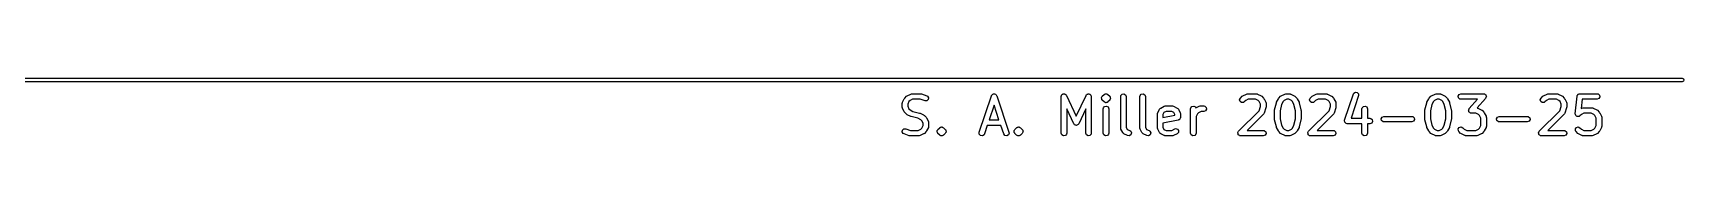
# Model space of a CAD drawing. Extents: x 59.1 to 149.1, y -119.5 to -80.2.
# Drawn here: x 104.08 to 149.05, y -119.53 to -117.95 of the extents above; entities that cross this region are included whole.
import ezdxf

# ---------------------------------------------------------------- set-up
doc = ezdxf.new("R2010")
doc.units = 0
doc.layers.add('BLACK', color=7, linetype='CONTINUOUS')

msp = doc.modelspace()

# ---------------------------------------------------------------- linework, layer by layer
at = {"layer": 'BLACK', "linetype": 'CONTINUOUS'}
for p, q in [((75, -117.95), (149, -117.95)), ((149, -118.05), (75, -118.05)), ((149, -117.95), (149.035, -117.965)), ((149.035, -118.035), (149, -118.05)), ((149.035, -117.965), (149.05, -118)), ((149.05, -118), (149.035, -118.035)), ((127.755, -118.643), (127.759, -118.617)), ((127.755, -118.738), (127.755, -118.643)), ((127.759, -118.617), (127.762, -118.614)), ((127.762, -118.614), (127.763, -118.609)), ((127.763, -118.609), (127.81, -118.514)), ((127.81, -118.514), (127.824, -118.496)), ((127.824, -118.495), (127.872, -118.447)), ((127.824, -118.496), (127.824, -118.495)), ((127.872, -118.447), (127.89, -118.434)), ((127.89, -118.434), (127.891, -118.433)), ((127.891, -118.433), (127.987, -118.385)), ((127.939, -118.592), (127.905, -118.661)), ((127.905, -118.661), (127.905, -118.72)), ((127.905, -118.72), (127.939, -118.789)), ((127.969, -118.562), (127.939, -118.592)), ((128.038, -118.527), (127.969, -118.562)), ((127.987, -118.385), (128.012, -118.378)), ((128.012, -118.378), (128.016, -118.379)), ((128.016, -118.379), (128.02, -118.377)), ((128.02, -118.377), (128.258, -118.377)), ((128.246, -118.527), (128.038, -118.527)), ((128.377, -118.571), (128.246, -118.527)), ((128.258, -118.377), (128.28, -118.381)), ((128.28, -118.381), (128.282, -118.381)), ((128.282, -118.381), (128.425, -118.429)), ((128.429, -118.57), (128.377, -118.571)), ((128.425, -118.429), (128.448, -118.441)), ((128.467, -118.536), (128.429, -118.57)), ((128.448, -118.441), (128.475, -118.485)), ((128.475, -118.485), (128.467, -118.536)), ((129.854, -119.429), (130.187, -118.429)), ((130.258, -118.69), (130.124, -119.092)), ((130.187, -118.429), (130.2, -118.406)), ((130.2, -118.406), (130.201, -118.405)), ((130.201, -118.405), (130.202, -118.403)), ((130.202, -118.403), (130.223, -118.391)), ((130.223, -118.391), (130.243, -118.379)), ((130.243, -118.379), (130.245, -118.379)), ((130.245, -118.379), (130.247, -118.378)), ((130.247, -118.378), (130.271, -118.383)), ((130.392, -119.092), (130.258, -118.69)), ((130.271, -118.383), (130.294, -118.386)), ((130.294, -118.386), (130.295, -118.388)), ((130.295, -118.388), (130.298, -118.388)), ((130.298, -118.388), (130.312, -118.407)), ((130.312, -118.407), (130.328, -118.425)), ((130.328, -118.425), (130.328, -118.427)), ((130.328, -118.427), (130.329, -118.429)), ((130.329, -118.429), (130.663, -119.429)), ((132.088, -118.452), (132.093, -118.427)), ((132.088, -119.452), (132.088, -118.452)), ((132.093, -118.427), (132.099, -118.419)), ((132.099, -118.419), (132.102, -118.409)), ((132.102, -118.409), (132.115, -118.4)), ((132.115, -118.4), (132.126, -118.387)), ((132.126, -118.387), (132.135, -118.386)), ((132.135, -118.386), (132.144, -118.38)), ((132.144, -118.38), (132.16, -118.381)), ((132.16, -118.381), (132.176, -118.379)), ((132.176, -118.379), (132.185, -118.384)), ((132.185, -118.384), (132.195, -118.384)), ((132.195, -118.384), (132.206, -118.396)), ((132.206, -118.396), (132.221, -118.404)), ((132.221, -118.404), (132.224, -118.414)), ((132.224, -118.414), (132.231, -118.421)), ((132.231, -118.421), (132.496, -118.989)), ((132.496, -118.989), (132.762, -118.421)), ((132.762, -118.421), (132.777, -118.399)), ((132.777, -118.399), (132.786, -118.395)), ((132.786, -118.395), (132.792, -118.387)), ((132.792, -118.387), (132.808, -118.385)), ((132.808, -118.385), (132.823, -118.378)), ((132.823, -118.378), (132.833, -118.38)), ((132.833, -118.38), (132.843, -118.379)), ((132.843, -118.379), (132.857, -118.387)), ((132.857, -118.387), (132.873, -118.391)), ((132.873, -118.391), (132.879, -118.399)), ((132.879, -118.399), (132.887, -118.404)), ((132.887, -118.404), (132.893, -118.42)), ((132.893, -118.42), (132.902, -118.433)), ((132.902, -118.433), (132.901, -118.443)), ((132.901, -118.443), (132.905, -118.452)), ((132.905, -118.452), (132.905, -119.452)), ((133.184, -118.493), (133.186, -118.487)), ((133.189, -118.512), (133.184, -118.493)), ((133.186, -118.481), (133.197, -118.465)), ((133.186, -118.487), (133.186, -118.481)), ((133.19, -118.532), (133.189, -118.512)), ((133.196, -118.54), (133.19, -118.532)), ((133.197, -118.543), (133.196, -118.54)), ((133.197, -118.465), (133.205, -118.447)), ((133.2, -118.545), (133.197, -118.543)), ((133.205, -118.553), (133.2, -118.545)), ((133.205, -118.447), (133.253, -118.399)), ((133.253, -118.601), (133.205, -118.553)), ((133.253, -118.399), (133.261, -118.394)), ((133.271, -118.609), (133.253, -118.601)), ((133.261, -118.394), (133.263, -118.391)), ((133.263, -118.391), (133.266, -118.39)), ((133.266, -118.39), (133.268, -118.387)), ((133.266, -118.39), (133.266, -118.39)), ((133.268, -118.387), (133.27, -118.387)), ((133.268, -118.721), (133.319, -118.712)), ((133.27, -118.387), (133.274, -118.384)), ((133.287, -118.62), (133.271, -118.609)), ((133.274, -118.384), (133.294, -118.383)), ((133.29, -118.62), (133.287, -118.62)), ((133.293, -118.621), (133.29, -118.62)), ((133.296, -118.621), (133.293, -118.621)), ((133.294, -118.383), (133.312, -118.378)), ((133.299, -118.622), (133.296, -118.621)), ((133.318, -118.617), (133.299, -118.622)), ((133.312, -118.378), (133.316, -118.379)), ((133.316, -118.379), (133.319, -118.379)), ((133.338, -118.616), (133.318, -118.617)), ((133.319, -118.379), (133.322, -118.38)), ((133.319, -118.712), (133.363, -118.738)), ((133.322, -118.38), (133.325, -118.38)), ((133.325, -118.38), (133.341, -118.391)), ((133.341, -118.613), (133.338, -118.616)), ((133.341, -118.391), (133.359, -118.399)), ((133.343, -118.613), (133.341, -118.613)), ((133.346, -118.61), (133.343, -118.613)), ((133.349, -118.609), (133.346, -118.61)), ((133.346, -118.61), (133.346, -118.61)), ((133.351, -118.606), (133.349, -118.609)), ((133.359, -118.601), (133.351, -118.606)), ((133.359, -118.399), (133.407, -118.447)), ((133.407, -118.553), (133.359, -118.601)), ((133.407, -118.447), (133.412, -118.455)), ((133.415, -118.535), (133.407, -118.553)), ((133.412, -118.455), (133.415, -118.457)), ((133.415, -118.457), (133.416, -118.46)), ((133.426, -118.519), (133.415, -118.535)), ((133.416, -118.46), (133.422, -118.468)), ((133.422, -118.468), (133.423, -118.488)), ((133.423, -118.488), (133.428, -118.507)), ((133.428, -118.507), (133.425, -118.513)), ((133.425, -118.513), (133.426, -118.519)), ((133.707, -118.452), (133.712, -118.427)), ((133.707, -119.31), (133.707, -118.452)), ((133.712, -118.427), (133.745, -118.387)), ((133.745, -118.387), (133.795, -118.379)), ((133.795, -118.379), (133.84, -118.404)), ((133.84, -118.404), (133.857, -118.452)), ((133.857, -118.452), (133.857, -119.292)), ((134.231, -118.452), (134.235, -118.427)), ((134.231, -119.31), (134.231, -118.452)), ((134.235, -118.427), (134.268, -118.387)), ((134.268, -118.387), (134.319, -118.379)), ((134.319, -118.379), (134.363, -118.404)), ((134.363, -118.404), (134.381, -118.452)), ((134.381, -118.452), (134.381, -119.292)), ((134.796, -118.766), (134.891, -118.719)), ((134.891, -118.719), (134.916, -118.711)), ((134.916, -118.711), (134.921, -118.712)), ((134.921, -118.712), (134.925, -118.711)), ((134.925, -118.711), (135.115, -118.711)), ((135.115, -118.711), (135.141, -118.715)), ((135.141, -118.715), (135.145, -118.718)), ((135.145, -118.718), (135.149, -118.719)), ((135.149, -118.719), (135.244, -118.766)), ((135.649, -118.721), (135.7, -118.712)), ((135.7, -118.712), (135.744, -118.738)), ((135.754, -118.764), (135.844, -118.719)), ((135.844, -118.719), (135.869, -118.711)), ((135.869, -118.711), (135.873, -118.712)), ((135.873, -118.712), (135.877, -118.711)), ((135.877, -118.711), (135.973, -118.711)), ((135.973, -118.711), (135.998, -118.715)), ((135.998, -118.715), (136.038, -118.748)), ((136.946, -118.541), (136.967, -118.495)), ((136.959, -118.591), (136.946, -118.541)), ((137.001, -118.62), (136.959, -118.591)), ((136.967, -118.495), (137.015, -118.447)), ((137.052, -118.616), (137.001, -118.62)), ((137.015, -118.447), (137.033, -118.434)), ((137.033, -118.434), (137.034, -118.433)), ((137.034, -118.433), (137.13, -118.385)), ((137.073, -118.601), (137.052, -118.616)), ((137.112, -118.562), (137.073, -118.601)), ((137.181, -118.527), (137.112, -118.562)), ((137.13, -118.385), (137.155, -118.378)), ((137.155, -118.378), (137.159, -118.379)), ((137.159, -118.379), (137.163, -118.377)), ((137.163, -118.377), (137.401, -118.377)), ((137.383, -118.527), (137.181, -118.527)), ((137.452, -118.562), (137.383, -118.527)), ((137.401, -118.377), (137.427, -118.382)), ((137.427, -118.382), (137.43, -118.385)), ((137.43, -118.385), (137.435, -118.385)), ((137.435, -118.385), (137.53, -118.433)), ((137.482, -118.592), (137.452, -118.562)), ((137.517, -118.661), (137.482, -118.592)), ((137.517, -118.726), (137.517, -118.661)), ((137.53, -118.433), (137.548, -118.446)), ((137.548, -118.446), (137.549, -118.447)), ((137.549, -118.447), (137.597, -118.495)), ((137.597, -118.495), (137.61, -118.513)), ((137.61, -118.513), (137.611, -118.514)), ((137.611, -118.514), (137.659, -118.609)), ((137.659, -118.609), (137.666, -118.634)), ((137.666, -118.634), (137.665, -118.639)), ((137.665, -118.639), (137.667, -118.643)), ((137.667, -118.643), (137.667, -118.738)), ((137.9, -118.815), (137.947, -118.625)), ((137.947, -118.625), (137.953, -118.613)), ((137.953, -118.609), (138.001, -118.514)), ((137.953, -118.613), (137.953, -118.609)), ((138.001, -118.514), (138.014, -118.496)), ((138.014, -118.496), (138.015, -118.495)), ((138.015, -118.495), (138.062, -118.447)), ((138.091, -118.669), (138.048, -118.843)), ((138.062, -118.447), (138.081, -118.434)), ((138.081, -118.434), (138.082, -118.433)), ((138.082, -118.433), (138.177, -118.385)), ((138.129, -118.592), (138.091, -118.669)), ((138.16, -118.562), (138.129, -118.592)), ((138.228, -118.527), (138.16, -118.562)), ((138.177, -118.385), (138.202, -118.378)), ((138.202, -118.378), (138.207, -118.379)), ((138.207, -118.379), (138.211, -118.377)), ((138.211, -118.377), (138.306, -118.377)), ((138.288, -118.527), (138.228, -118.527)), ((138.357, -118.562), (138.288, -118.527)), ((138.306, -118.377), (138.332, -118.382)), ((138.332, -118.382), (138.335, -118.385)), ((138.335, -118.385), (138.339, -118.385)), ((138.339, -118.385), (138.435, -118.433)), ((138.387, -118.592), (138.357, -118.562)), ((138.426, -118.669), (138.387, -118.592)), ((138.469, -118.843), (138.426, -118.669)), ((138.435, -118.433), (138.453, -118.446)), ((138.453, -118.446), (138.454, -118.447)), ((138.454, -118.447), (138.502, -118.495)), ((138.502, -118.495), (138.515, -118.513)), ((138.515, -118.513), (138.516, -118.514)), ((138.516, -118.514), (138.564, -118.609)), ((138.564, -118.609), (138.567, -118.622)), ((138.567, -118.622), (138.569, -118.625)), ((138.569, -118.625), (138.617, -118.815)), ((138.85, -118.541), (138.872, -118.495)), ((138.864, -118.591), (138.85, -118.541)), ((138.906, -118.62), (138.864, -118.591)), ((138.872, -118.495), (138.92, -118.447)), ((138.957, -118.616), (138.906, -118.62)), ((138.92, -118.447), (138.938, -118.434)), ((138.938, -118.434), (138.939, -118.433)), ((138.939, -118.433), (139.034, -118.385)), ((138.978, -118.601), (138.957, -118.616)), ((139.017, -118.562), (138.978, -118.601)), ((139.086, -118.527), (139.017, -118.562)), ((139.034, -118.385), (139.059, -118.378)), ((139.059, -118.378), (139.064, -118.379)), ((139.064, -118.379), (139.068, -118.377)), ((139.068, -118.377), (139.306, -118.377)), ((139.288, -118.527), (139.086, -118.527)), ((139.357, -118.562), (139.288, -118.527)), ((139.306, -118.377), (139.332, -118.382)), ((139.332, -118.382), (139.335, -118.385)), ((139.335, -118.385), (139.339, -118.385)), ((139.339, -118.385), (139.435, -118.433)), ((139.387, -118.592), (139.357, -118.562)), ((139.421, -118.661), (139.387, -118.592)), ((139.421, -118.726), (139.421, -118.661)), ((139.435, -118.433), (139.453, -118.446)), ((139.453, -118.446), (139.454, -118.447)), ((139.454, -118.447), (139.502, -118.495)), ((139.502, -118.495), (139.515, -118.513)), ((139.515, -118.513), (139.516, -118.514)), ((139.516, -118.514), (139.564, -118.609)), ((139.564, -118.609), (139.571, -118.634)), ((139.571, -118.634), (139.57, -118.639)), ((139.57, -118.639), (139.571, -118.643)), ((139.571, -118.643), (139.571, -118.738)), ((139.806, -119.095), (140.044, -118.381)), ((140.187, -118.428), (139.981, -119.044)), ((140.044, -118.381), (140.057, -118.358)), ((140.057, -118.358), (140.1, -118.331)), ((140.1, -118.331), (140.151, -118.339)), ((140.151, -118.339), (140.185, -118.377)), ((140.185, -118.377), (140.187, -118.428)), ((140.316, -118.721), (140.367, -118.712)), ((140.367, -118.712), (140.411, -118.738)), ((141.995, -118.815), (142.043, -118.625)), ((142.043, -118.625), (142.048, -118.613)), ((142.048, -118.609), (142.096, -118.514)), ((142.048, -118.613), (142.048, -118.609)), ((142.096, -118.514), (142.109, -118.496)), ((142.109, -118.496), (142.11, -118.495)), ((142.11, -118.495), (142.158, -118.447)), ((142.186, -118.669), (142.143, -118.843)), ((142.158, -118.447), (142.176, -118.434)), ((142.176, -118.434), (142.177, -118.433)), ((142.177, -118.433), (142.272, -118.385)), ((142.225, -118.592), (142.186, -118.669)), ((142.255, -118.562), (142.225, -118.592)), ((142.324, -118.527), (142.255, -118.562)), ((142.272, -118.385), (142.297, -118.378)), ((142.297, -118.378), (142.302, -118.379)), ((142.302, -118.379), (142.306, -118.377)), ((142.306, -118.377), (142.401, -118.377)), ((142.383, -118.527), (142.324, -118.527)), ((142.452, -118.562), (142.383, -118.527)), ((142.401, -118.377), (142.427, -118.382)), ((142.427, -118.382), (142.43, -118.385)), ((142.43, -118.385), (142.435, -118.385)), ((142.435, -118.385), (142.53, -118.433)), ((142.482, -118.592), (142.452, -118.562)), ((142.521, -118.669), (142.482, -118.592)), ((142.564, -118.843), (142.521, -118.669)), ((142.53, -118.433), (142.548, -118.446)), ((142.548, -118.446), (142.549, -118.447)), ((142.549, -118.447), (142.597, -118.495)), ((142.597, -118.495), (142.61, -118.513)), ((142.61, -118.513), (142.611, -118.514)), ((142.611, -118.514), (142.659, -118.609)), ((142.659, -118.609), (142.662, -118.622)), ((142.662, -118.622), (142.664, -118.625)), ((142.664, -118.625), (142.712, -118.815)), ((142.899, -118.439), (142.924, -118.395)), ((142.908, -118.49), (142.899, -118.439)), ((142.947, -118.523), (142.908, -118.49)), ((142.924, -118.395), (142.973, -118.377)), ((142.973, -118.527), (142.947, -118.523)), ((142.973, -118.377), (143.592, -118.377)), ((143.426, -118.527), (142.973, -118.527)), ((143.202, -118.784), (143.426, -118.527)), ((143.648, -118.502), (143.421, -118.762)), ((143.592, -118.377), (143.603, -118.379)), ((143.603, -118.379), (143.606, -118.379)), ((143.606, -118.379), (143.609, -118.38)), ((143.609, -118.38), (143.617, -118.382)), ((143.617, -118.382), (143.633, -118.395)), ((143.633, -118.395), (143.65, -118.405)), ((143.655, -118.483), (143.648, -118.502)), ((143.65, -118.405), (143.652, -118.411)), ((143.652, -118.411), (143.657, -118.415)), ((143.666, -118.465), (143.655, -118.483)), ((143.657, -118.415), (143.66, -118.435)), ((143.66, -118.435), (143.667, -118.454)), ((143.667, -118.454), (143.664, -118.46)), ((143.664, -118.46), (143.666, -118.465)), ((145.136, -118.541), (145.158, -118.495)), ((145.149, -118.591), (145.136, -118.541)), ((145.191, -118.62), (145.149, -118.591)), ((145.158, -118.495), (145.205, -118.447)), ((145.242, -118.616), (145.191, -118.62)), ((145.205, -118.447), (145.224, -118.434)), ((145.224, -118.434), (145.225, -118.433)), ((145.225, -118.433), (145.32, -118.385)), ((145.264, -118.601), (145.242, -118.616)), ((145.303, -118.562), (145.264, -118.601)), ((145.371, -118.527), (145.303, -118.562)), ((145.32, -118.385), (145.345, -118.378)), ((145.345, -118.378), (145.349, -118.379)), ((145.349, -118.379), (145.354, -118.377)), ((145.354, -118.377), (145.592, -118.377)), ((145.574, -118.527), (145.371, -118.527)), ((145.642, -118.562), (145.574, -118.527)), ((145.592, -118.377), (145.617, -118.382)), ((145.617, -118.382), (145.621, -118.385)), ((145.621, -118.385), (145.625, -118.385)), ((145.625, -118.385), (145.72, -118.433)), ((145.673, -118.592), (145.642, -118.562)), ((145.707, -118.661), (145.673, -118.592)), ((145.707, -118.726), (145.707, -118.661)), ((145.72, -118.433), (145.738, -118.446)), ((145.738, -118.446), (145.74, -118.447)), ((145.74, -118.447), (145.788, -118.495)), ((145.788, -118.495), (145.8, -118.513)), ((145.8, -118.513), (145.802, -118.514)), ((145.802, -118.514), (145.849, -118.609)), ((145.849, -118.609), (145.857, -118.634)), ((145.857, -118.634), (145.856, -118.639)), ((145.856, -118.639), (145.857, -118.643)), ((145.857, -118.643), (145.857, -118.738)), ((146.088, -118.921), (146.136, -118.445)), ((146.136, -118.445), (146.137, -118.441)), ((146.137, -118.439), (146.138, -118.437)), ((146.137, -118.441), (146.137, -118.439)), ((146.138, -118.437), (146.143, -118.42)), ((146.143, -118.42), (146.155, -118.409)), ((146.155, -118.409), (146.163, -118.395)), ((146.163, -118.395), (146.172, -118.391)), ((146.172, -118.391), (146.18, -118.384)), ((146.18, -118.384), (146.196, -118.383)), ((146.196, -118.383), (146.211, -118.377)), ((146.211, -118.377), (146.687, -118.377)), ((146.279, -118.527), (146.254, -118.776)), ((146.687, -118.527), (146.279, -118.527)), ((146.687, -118.377), (146.713, -118.382)), ((146.735, -118.51), (146.687, -118.527)), ((146.713, -118.382), (146.752, -118.415)), ((146.761, -118.465), (146.735, -118.51)), ((146.752, -118.415), (146.761, -118.465)), ((127.756, -118.742), (127.755, -118.738)), ((127.755, -118.747), (127.756, -118.742)), ((127.763, -118.772), (127.755, -118.747)), ((127.81, -118.867), (127.763, -118.772)), ((127.811, -118.868), (127.81, -118.867)), ((127.824, -118.886), (127.811, -118.868)), ((127.872, -118.934), (127.824, -118.886)), ((127.873, -118.935), (127.872, -118.934)), ((127.891, -118.948), (127.873, -118.935)), ((127.987, -118.996), (127.891, -118.948)), ((127.939, -118.789), (127.969, -118.819)), ((127.969, -118.819), (128.046, -118.858)), ((127.99, -118.996), (127.987, -118.996)), ((128.002, -119.001), (127.99, -118.996)), ((128.185, -119.047), (128.002, -119.001)), ((128.046, -118.858), (128.229, -118.903)), ((128.262, -119.085), (128.185, -119.047)), ((128.229, -118.903), (128.241, -118.909)), ((128.241, -118.909), (128.244, -118.909)), ((128.244, -118.909), (128.339, -118.957)), ((128.292, -119.116), (128.262, -119.085)), ((128.326, -119.184), (128.292, -119.116)), ((128.339, -118.957), (128.358, -118.97)), ((128.358, -118.97), (128.359, -118.971)), ((128.359, -118.971), (128.407, -119.018)), ((128.407, -119.018), (128.419, -119.037)), ((128.419, -119.037), (128.421, -119.038)), ((128.421, -119.038), (128.468, -119.133)), ((128.468, -119.133), (128.476, -119.158)), ((128.476, -119.158), (128.475, -119.162)), ((128.475, -119.162), (128.476, -119.167)), ((128.476, -119.167), (128.476, -119.262)), ((130.124, -119.092), (130.392, -119.092)), ((132.428, -119.198), (132.238, -118.79)), ((132.238, -118.79), (132.238, -119.452)), ((132.755, -118.79), (132.564, -119.198)), ((132.755, -119.452), (132.755, -118.79)), ((133.231, -118.786), (133.235, -118.76)), ((133.231, -119.452), (133.231, -118.786)), ((133.235, -118.76), (133.268, -118.721)), ((133.363, -118.738), (133.381, -118.786)), ((133.381, -118.786), (133.381, -119.452)), ((134.707, -118.929), (134.712, -118.903)), ((134.707, -119.31), (134.707, -118.929)), ((134.712, -118.903), (134.715, -118.899)), ((134.715, -118.895), (134.763, -118.8)), ((134.715, -118.899), (134.715, -118.895)), ((134.763, -118.8), (134.778, -118.779)), ((134.778, -118.779), (134.788, -118.774)), ((134.788, -118.774), (134.796, -118.766)), ((134.886, -118.889), (134.857, -118.946)), ((134.857, -118.946), (134.857, -119.028)), ((134.857, -119.028), (135.183, -118.962)), ((135.273, -119.097), (134.857, -119.181)), ((134.943, -118.861), (134.886, -118.889)), ((135.098, -118.861), (134.943, -118.861)), ((135.155, -118.889), (135.098, -118.861)), ((135.183, -118.946), (135.155, -118.889)), ((135.183, -118.962), (135.183, -118.946)), ((135.244, -118.766), (135.265, -118.782)), ((135.265, -118.782), (135.27, -118.792)), ((135.27, -118.792), (135.278, -118.8)), ((135.284, -119.091), (135.273, -119.097)), ((135.278, -118.8), (135.325, -118.895)), ((135.296, -119.089), (135.284, -119.091)), ((135.305, -119.078), (135.296, -119.089)), ((135.317, -119.071), (135.305, -119.078)), ((135.321, -119.059), (135.317, -119.071)), ((135.329, -119.049), (135.321, -119.059)), ((135.325, -118.895), (135.333, -118.92)), ((135.333, -119.024), (135.329, -119.049)), ((135.333, -118.92), (135.332, -118.924)), ((135.332, -118.924), (135.333, -118.929)), ((135.333, -118.929), (135.333, -119.024)), ((135.612, -118.786), (135.616, -118.76)), ((135.612, -119.452), (135.612, -118.786)), ((135.616, -118.76), (135.649, -118.721)), ((135.744, -118.738), (135.754, -118.764)), ((135.796, -118.925), (135.762, -118.994)), ((135.762, -118.994), (135.762, -119.452)), ((135.827, -118.895), (135.796, -118.925)), ((135.895, -118.861), (135.827, -118.895)), ((135.973, -118.861), (135.895, -118.861)), ((136.021, -118.843), (135.973, -118.861)), ((136.046, -118.799), (136.021, -118.843)), ((136.038, -118.748), (136.046, -118.799)), ((136.92, -119.399), (137.478, -118.84)), ((137.597, -118.934), (137.154, -119.377)), ((137.478, -118.84), (137.517, -118.726)), ((137.599, -118.93), (137.597, -118.934)), ((137.603, -118.928), (137.599, -118.93)), ((137.615, -118.905), (137.603, -118.928)), ((137.663, -118.762), (137.615, -118.905)), ((137.667, -118.738), (137.663, -118.76)), ((137.663, -118.76), (137.663, -118.762)), ((137.898, -118.833), (137.9, -118.819)), ((137.898, -119.071), (137.898, -118.833)), ((137.899, -119.075), (137.898, -119.071)), ((137.9, -119.09), (137.899, -119.075)), ((137.9, -118.819), (137.9, -118.815)), ((137.947, -119.28), (137.9, -119.09)), ((138.048, -118.843), (138.048, -119.062)), ((138.048, -119.062), (138.091, -119.236)), ((138.426, -119.236), (138.469, -119.062)), ((138.469, -119.062), (138.469, -118.843)), ((138.617, -119.09), (138.569, -119.28)), ((138.619, -119.071), (138.616, -119.086)), ((138.616, -119.086), (138.617, -119.09)), ((138.617, -118.815), (138.618, -118.83)), ((138.618, -118.83), (138.619, -118.833)), ((138.619, -118.833), (138.619, -119.071)), ((138.824, -119.399), (139.383, -118.84)), ((139.502, -118.934), (139.058, -119.377)), ((139.383, -118.84), (139.421, -118.726)), ((139.504, -118.93), (139.502, -118.934)), ((139.508, -118.928), (139.504, -118.93)), ((139.52, -118.905), (139.508, -118.928)), ((139.568, -118.762), (139.52, -118.905)), ((139.571, -118.738), (139.568, -118.76)), ((139.568, -118.76), (139.568, -118.762)), ((139.804, -119.106), (139.806, -119.101)), ((139.807, -119.126), (139.804, -119.106)), ((139.806, -119.101), (139.806, -119.095)), ((139.808, -119.147), (139.807, -119.126)), ((139.811, -119.151), (139.808, -119.147)), ((139.812, -119.157), (139.811, -119.151)), ((139.828, -119.17), (139.812, -119.157)), ((139.842, -119.185), (139.828, -119.17)), ((139.981, -119.044), (140.279, -119.044)), ((140.279, -118.786), (140.283, -118.76)), ((140.279, -119.044), (140.279, -118.786)), ((140.283, -118.76), (140.316, -118.721)), ((140.411, -118.738), (140.429, -118.786)), ((140.429, -118.786), (140.429, -119.044)), ((140.429, -119.044), (140.496, -119.044)), ((140.496, -119.044), (140.522, -119.049)), ((140.522, -119.049), (140.561, -119.082)), ((140.57, -119.132), (140.545, -119.176)), ((140.561, -119.082), (140.57, -119.132)), ((140.804, -119.058), (140.829, -119.014)), ((140.812, -119.109), (140.804, -119.058)), ((140.852, -119.142), (140.812, -119.109)), ((140.829, -119.014), (140.877, -118.996)), ((140.877, -119.146), (140.852, -119.142)), ((140.877, -118.996), (141.639, -118.996)), ((141.639, -119.146), (140.877, -119.146)), ((141.639, -118.996), (141.665, -119.001)), ((141.687, -119.129), (141.639, -119.146)), ((141.665, -119.001), (141.704, -119.034)), ((141.713, -119.084), (141.687, -119.129)), ((141.704, -119.034), (141.713, -119.084)), ((141.993, -118.833), (141.995, -118.819)), ((141.993, -119.071), (141.993, -118.833)), ((141.994, -119.075), (141.993, -119.071)), ((141.995, -119.09), (141.994, -119.075)), ((141.995, -118.819), (141.995, -118.815)), ((142.043, -119.28), (141.995, -119.09)), ((142.143, -118.843), (142.143, -119.062)), ((142.143, -119.062), (142.186, -119.236)), ((142.521, -119.236), (142.564, -119.062)), ((142.564, -119.062), (142.564, -118.843)), ((142.712, -119.09), (142.664, -119.28)), ((142.712, -118.815), (142.713, -118.83)), ((142.714, -119.071), (142.712, -119.086)), ((142.712, -119.086), (142.712, -119.09)), ((142.713, -118.83), (142.714, -118.833)), ((142.714, -118.833), (142.714, -119.071)), ((143.183, -118.832), (143.186, -118.826)), ((143.19, -118.851), (143.183, -118.832)), ((143.184, -118.82), (143.195, -118.803)), ((143.186, -118.826), (143.184, -118.82)), ((143.193, -118.871), (143.19, -118.851)), ((143.198, -118.875), (143.193, -118.871)), ((143.195, -118.803), (143.202, -118.784)), ((143.2, -118.88), (143.198, -118.875)), ((143.217, -118.891), (143.2, -118.88)), ((143.233, -118.904), (143.217, -118.891)), ((143.241, -118.905), (143.233, -118.904)), ((143.244, -118.907), (143.241, -118.905)), ((143.247, -118.906), (143.244, -118.907)), ((143.258, -118.908), (143.247, -118.906)), ((143.383, -118.908), (143.258, -118.908)), ((143.452, -118.943), (143.383, -118.908)), ((143.421, -118.762), (143.427, -118.763)), ((143.427, -118.763), (143.43, -118.766)), ((143.43, -118.766), (143.435, -118.766)), ((143.435, -118.766), (143.53, -118.814)), ((143.482, -118.973), (143.452, -118.943)), ((143.517, -119.042), (143.482, -118.973)), ((143.517, -119.244), (143.517, -119.042)), ((143.53, -118.814), (143.548, -118.827)), ((143.548, -118.827), (143.549, -118.828)), ((143.549, -118.828), (143.597, -118.876)), ((143.597, -118.876), (143.61, -118.894)), ((143.61, -118.894), (143.611, -118.895)), ((143.611, -118.895), (143.659, -118.99)), ((143.659, -118.99), (143.666, -119.015)), ((143.666, -119.015), (143.665, -119.02)), ((143.665, -119.02), (143.667, -119.024)), ((143.667, -119.024), (143.667, -119.262)), ((143.946, -119.058), (143.972, -119.014)), ((143.955, -119.109), (143.946, -119.058)), ((143.995, -119.142), (143.955, -119.109)), ((143.972, -119.014), (144.02, -118.996)), ((144.02, -119.146), (143.995, -119.142)), ((144.02, -118.996), (144.782, -118.996)), ((144.782, -119.146), (144.02, -119.146)), ((144.782, -118.996), (144.808, -119.001)), ((144.83, -119.129), (144.782, -119.146)), ((144.808, -119.001), (144.847, -119.034)), ((144.856, -119.084), (144.83, -119.129)), ((144.847, -119.034), (144.856, -119.084)), ((145.11, -119.399), (145.669, -118.84)), ((145.788, -118.934), (145.344, -119.377)), ((145.669, -118.84), (145.707, -118.726)), ((145.789, -118.93), (145.788, -118.934)), ((145.793, -118.928), (145.789, -118.93)), ((145.806, -118.905), (145.793, -118.928)), ((145.853, -118.762), (145.806, -118.905)), ((145.857, -118.738), (145.853, -118.76)), ((145.853, -118.76), (145.853, -118.762)), ((146.089, -118.922), (146.088, -118.921)), ((146.095, -118.946), (146.088, -118.922)), ((146.088, -118.922), (146.089, -118.922)), ((146.101, -118.971), (146.095, -118.946)), ((146.102, -118.971), (146.101, -118.971)), ((146.102, -118.972), (146.102, -118.971)), ((146.122, -118.986), (146.102, -118.972)), ((146.143, -119.001), (146.122, -118.986)), ((146.144, -119.001), (146.143, -119.001)), ((146.143, -119.001), (146.143, -119.001)), ((146.169, -118.999), (146.144, -119.001)), ((146.194, -118.997), (146.169, -118.999)), ((146.195, -118.997), (146.194, -118.997)), ((146.194, -118.997), (146.194, -118.997)), ((146.216, -118.982), (146.195, -118.997)), ((146.255, -118.943), (146.216, -118.982)), ((146.254, -118.776), (146.272, -118.766)), ((146.324, -118.908), (146.255, -118.943)), ((146.272, -118.766), (146.297, -118.759)), ((146.297, -118.759), (146.302, -118.76)), ((146.302, -118.76), (146.306, -118.758)), ((146.306, -118.758), (146.544, -118.758)), ((146.526, -118.908), (146.324, -118.908)), ((146.595, -118.943), (146.526, -118.908)), ((146.544, -118.758), (146.57, -118.763)), ((146.57, -118.763), (146.573, -118.766)), ((146.573, -118.766), (146.578, -118.766)), ((146.578, -118.766), (146.673, -118.814)), ((146.625, -118.973), (146.595, -118.943)), ((146.66, -119.042), (146.625, -118.973)), ((146.66, -119.244), (146.66, -119.042)), ((146.673, -118.814), (146.691, -118.827)), ((146.691, -118.827), (146.692, -118.828)), ((146.692, -118.828), (146.74, -118.876)), ((146.74, -118.876), (146.753, -118.894)), ((146.753, -118.894), (146.754, -118.895)), ((146.754, -118.895), (146.802, -118.99)), ((146.802, -118.99), (146.809, -119.015)), ((146.809, -119.015), (146.808, -119.02)), ((146.808, -119.02), (146.81, -119.024)), ((146.81, -119.024), (146.81, -119.262)), ((127.756, -119.42), (127.764, -119.369)), ((127.783, -119.464), (127.756, -119.42)), ((127.764, -119.369), (127.802, -119.335)), ((127.806, -119.476), (127.783, -119.464)), ((127.802, -119.335), (127.853, -119.334)), ((127.949, -119.524), (127.806, -119.476)), ((127.853, -119.334), (127.985, -119.377)), ((127.951, -119.523), (127.949, -119.524)), ((127.973, -119.527), (127.951, -119.523)), ((128.211, -119.527), (127.973, -119.527)), ((127.985, -119.377), (128.193, -119.377)), ((128.193, -119.377), (128.262, -119.343)), ((128.215, -119.526), (128.211, -119.527)), ((128.219, -119.527), (128.215, -119.526)), ((128.244, -119.519), (128.219, -119.527)), ((128.339, -119.472), (128.244, -119.519)), ((128.262, -119.343), (128.292, -119.313)), ((128.292, -119.313), (128.326, -119.244)), ((128.326, -119.244), (128.326, -119.184)), ((128.341, -119.471), (128.339, -119.472)), ((128.359, -119.458), (128.341, -119.471)), ((128.407, -119.41), (128.359, -119.458)), ((128.421, -119.391), (128.407, -119.409)), ((128.407, -119.409), (128.407, -119.41)), ((128.468, -119.295), (128.421, -119.391)), ((128.469, -119.291), (128.468, -119.295)), ((128.472, -119.288), (128.469, -119.291)), ((128.476, -119.262), (128.472, -119.288)), ((128.707, -119.398), (128.71, -119.392)), ((128.712, -119.417), (128.707, -119.398)), ((128.71, -119.385), (128.721, -119.369)), ((128.71, -119.392), (128.71, -119.385)), ((128.714, -119.436), (128.712, -119.417)), ((128.72, -119.445), (128.714, -119.436)), ((128.721, -119.448), (128.72, -119.445)), ((128.721, -119.369), (128.729, -119.352)), ((128.723, -119.45), (128.721, -119.448)), ((128.729, -119.458), (128.723, -119.45)), ((128.729, -119.352), (128.777, -119.304)), ((128.777, -119.505), (128.729, -119.458)), ((128.777, -119.304), (128.785, -119.298)), ((128.794, -119.514), (128.777, -119.505)), ((128.785, -119.298), (128.787, -119.296)), ((128.787, -119.296), (128.79, -119.295)), ((128.79, -119.295), (128.792, -119.292)), ((128.79, -119.295), (128.79, -119.295)), ((128.792, -119.292), (128.794, -119.292)), ((128.794, -119.292), (128.798, -119.289)), ((128.81, -119.525), (128.794, -119.514)), ((128.798, -119.289), (128.817, -119.287)), ((128.814, -119.525), (128.81, -119.525)), ((128.817, -119.526), (128.814, -119.525)), ((128.817, -119.287), (128.836, -119.282)), ((128.82, -119.526), (128.817, -119.526)), ((128.823, -119.527), (128.82, -119.526)), ((128.842, -119.522), (128.823, -119.527)), ((128.836, -119.282), (128.839, -119.284)), ((128.839, -119.284), (128.843, -119.283)), ((128.861, -119.52), (128.842, -119.522)), ((128.843, -119.283), (128.846, -119.285)), ((128.846, -119.285), (128.849, -119.285)), ((128.849, -119.285), (128.865, -119.296)), ((128.865, -119.518), (128.861, -119.52)), ((128.865, -119.296), (128.883, -119.304)), ((128.867, -119.517), (128.865, -119.518)), ((128.869, -119.515), (128.867, -119.517)), ((128.87, -119.515), (128.869, -119.515)), ((128.873, -119.514), (128.87, -119.515)), ((128.875, -119.511), (128.873, -119.514)), ((128.883, -119.505), (128.875, -119.511)), ((128.883, -119.304), (128.93, -119.352)), ((128.93, -119.458), (128.883, -119.505)), ((128.93, -119.352), (128.936, -119.36)), ((128.939, -119.44), (128.93, -119.458)), ((128.936, -119.36), (128.939, -119.362)), ((128.939, -119.362), (128.94, -119.365)), ((128.95, -119.424), (128.939, -119.44)), ((128.94, -119.365), (128.945, -119.373)), ((128.945, -119.373), (128.947, -119.392)), ((128.947, -119.392), (128.952, -119.411)), ((128.952, -119.411), (128.949, -119.417)), ((128.949, -119.417), (128.95, -119.424)), ((129.855, -119.48), (129.854, -119.429)), ((129.889, -119.518), (129.855, -119.48)), ((129.94, -119.526), (129.889, -119.518)), ((129.984, -119.499), (129.94, -119.526)), ((129.996, -119.476), (129.984, -119.499)), ((130.074, -119.242), (129.996, -119.476)), ((130.442, -119.242), (130.074, -119.242)), ((130.521, -119.476), (130.442, -119.242)), ((130.552, -119.516), (130.521, -119.476)), ((130.603, -119.527), (130.552, -119.516)), ((130.648, -119.502), (130.603, -119.527)), ((130.667, -119.454), (130.648, -119.502)), ((130.663, -119.429), (130.667, -119.454)), ((130.803, -119.398), (130.806, -119.392)), ((130.808, -119.417), (130.803, -119.398)), ((130.805, -119.385), (130.816, -119.369)), ((130.806, -119.392), (130.805, -119.385)), ((130.809, -119.436), (130.808, -119.417)), ((130.815, -119.445), (130.809, -119.436)), ((130.816, -119.448), (130.815, -119.445)), ((130.816, -119.369), (130.824, -119.352)), ((130.819, -119.45), (130.816, -119.448)), ((130.824, -119.458), (130.819, -119.45)), ((130.824, -119.352), (130.872, -119.304)), ((130.872, -119.505), (130.824, -119.458)), ((130.872, -119.304), (130.88, -119.298)), ((130.89, -119.514), (130.872, -119.505)), ((130.88, -119.298), (130.882, -119.296)), ((130.882, -119.296), (130.885, -119.295)), ((130.885, -119.295), (130.887, -119.292)), ((130.885, -119.295), (130.885, -119.295)), ((130.887, -119.292), (130.889, -119.292)), ((130.889, -119.292), (130.893, -119.289)), ((130.906, -119.525), (130.89, -119.514)), ((130.893, -119.289), (130.913, -119.287)), ((130.909, -119.525), (130.906, -119.525)), ((130.912, -119.526), (130.909, -119.525)), ((130.915, -119.526), (130.912, -119.526)), ((130.913, -119.287), (130.932, -119.282)), ((130.918, -119.527), (130.915, -119.526)), ((130.937, -119.522), (130.918, -119.527)), ((130.932, -119.282), (130.935, -119.284)), ((130.935, -119.284), (130.938, -119.283)), ((130.957, -119.52), (130.937, -119.522)), ((130.938, -119.283), (130.941, -119.285)), ((130.941, -119.285), (130.944, -119.285)), ((130.944, -119.285), (130.96, -119.296)), ((130.961, -119.518), (130.957, -119.52)), ((130.96, -119.296), (130.978, -119.304)), ((130.963, -119.517), (130.961, -119.518)), ((130.965, -119.515), (130.963, -119.517)), ((130.968, -119.514), (130.965, -119.515)), ((130.965, -119.515), (130.965, -119.515)), ((130.97, -119.511), (130.968, -119.514)), ((130.978, -119.505), (130.97, -119.511)), ((130.978, -119.304), (131.026, -119.352)), ((131.026, -119.458), (130.978, -119.505)), ((131.026, -119.352), (131.031, -119.36)), ((131.034, -119.44), (131.026, -119.458)), ((131.031, -119.36), (131.034, -119.362)), ((131.034, -119.362), (131.035, -119.365)), ((131.045, -119.424), (131.034, -119.44)), ((131.035, -119.365), (131.041, -119.373)), ((131.041, -119.373), (131.042, -119.392)), ((131.042, -119.392), (131.047, -119.411)), ((131.047, -119.411), (131.044, -119.417)), ((131.044, -119.417), (131.045, -119.424)), ((132.106, -119.501), (132.088, -119.452)), ((132.15, -119.526), (132.106, -119.501)), ((132.201, -119.517), (132.15, -119.526)), ((132.234, -119.478), (132.201, -119.517)), ((132.238, -119.452), (132.234, -119.478)), ((132.442, -119.212), (132.428, -119.198)), ((132.453, -119.228), (132.442, -119.212)), ((132.46, -119.23), (132.453, -119.228)), ((132.465, -119.235), (132.46, -119.23)), ((132.484, -119.236), (132.465, -119.235)), ((132.503, -119.241), (132.484, -119.236)), ((132.509, -119.239), (132.503, -119.241)), ((132.516, -119.239), (132.509, -119.239)), ((132.532, -119.228), (132.516, -119.239)), ((132.549, -119.22), (132.532, -119.228)), ((132.555, -119.212), (132.549, -119.22)), ((132.558, -119.21), (132.555, -119.212)), ((132.559, -119.206), (132.558, -119.21)), ((132.564, -119.198), (132.559, -119.206)), ((132.772, -119.501), (132.755, -119.452)), ((132.817, -119.526), (132.772, -119.501)), ((132.867, -119.517), (132.817, -119.526)), ((132.9, -119.478), (132.867, -119.517)), ((132.905, -119.452), (132.9, -119.478)), ((133.248, -119.501), (133.231, -119.452)), ((133.293, -119.526), (133.248, -119.501)), ((133.343, -119.517), (133.293, -119.526)), ((133.376, -119.478), (133.343, -119.517)), ((133.381, -119.452), (133.376, -119.478)), ((133.709, -119.314), (133.707, -119.31)), ((133.708, -119.318), (133.709, -119.314)), ((133.715, -119.343), (133.708, -119.318)), ((133.763, -119.438), (133.715, -119.343)), ((133.771, -119.446), (133.763, -119.438)), ((133.775, -119.456), (133.771, -119.446)), ((133.796, -119.472), (133.775, -119.456)), ((133.891, -119.519), (133.796, -119.472)), ((133.857, -119.292), (133.886, -119.349)), ((133.886, -119.349), (133.959, -119.385)), ((133.942, -119.525), (133.891, -119.519)), ((133.985, -119.497), (133.942, -119.525)), ((133.959, -119.385), (133.979, -119.401)), ((133.979, -119.401), (134, -119.448)), ((134, -119.448), (133.985, -119.497)), ((134.232, -119.314), (134.231, -119.31)), ((134.231, -119.318), (134.232, -119.314)), ((134.239, -119.343), (134.231, -119.318)), ((134.286, -119.438), (134.239, -119.343)), ((134.295, -119.446), (134.286, -119.438)), ((134.299, -119.456), (134.295, -119.446)), ((134.32, -119.472), (134.299, -119.456)), ((134.415, -119.519), (134.32, -119.472)), ((134.381, -119.292), (134.409, -119.349)), ((134.409, -119.349), (134.482, -119.385)), ((134.466, -119.525), (134.415, -119.519)), ((134.509, -119.497), (134.466, -119.525)), ((134.482, -119.385), (134.503, -119.401)), ((134.503, -119.401), (134.524, -119.448)), ((134.524, -119.448), (134.509, -119.497)), ((134.709, -119.314), (134.707, -119.31)), ((134.708, -119.318), (134.709, -119.314)), ((134.715, -119.343), (134.708, -119.318)), ((134.763, -119.438), (134.715, -119.343)), ((134.771, -119.446), (134.763, -119.438)), ((134.775, -119.456), (134.771, -119.446)), ((134.796, -119.472), (134.775, -119.456)), ((134.891, -119.519), (134.796, -119.472)), ((134.857, -119.181), (134.857, -119.292)), ((134.857, -119.292), (134.886, -119.349)), ((134.886, -119.349), (134.943, -119.377)), ((134.896, -119.52), (134.891, -119.519)), ((134.899, -119.523), (134.896, -119.52)), ((134.925, -119.527), (134.899, -119.523)), ((135.115, -119.527), (134.925, -119.527)), ((134.943, -119.377), (135.098, -119.377)), ((135.098, -119.377), (135.177, -119.338)), ((135.12, -119.526), (135.115, -119.527)), ((135.124, -119.527), (135.12, -119.526)), ((135.149, -119.519), (135.124, -119.527)), ((135.244, -119.472), (135.149, -119.519)), ((135.177, -119.338), (135.202, -119.33)), ((135.202, -119.33), (135.252, -119.342)), ((135.28, -119.435), (135.244, -119.472)), ((135.252, -119.342), (135.283, -119.383)), ((135.283, -119.383), (135.28, -119.435)), ((135.629, -119.501), (135.612, -119.452)), ((135.674, -119.526), (135.629, -119.501)), ((135.724, -119.517), (135.674, -119.526)), ((135.757, -119.478), (135.724, -119.517)), ((135.762, -119.452), (135.757, -119.478)), ((136.898, -119.446), (136.899, -119.443)), ((136.904, -119.468), (136.898, -119.446)), ((136.899, -119.439), (136.91, -119.42)), ((136.899, -119.443), (136.899, -119.439)), ((136.908, -119.49), (136.904, -119.468)), ((136.91, -119.492), (136.908, -119.49)), ((136.91, -119.42), (136.92, -119.399)), ((136.911, -119.495), (136.91, -119.492)), ((136.93, -119.508), (136.911, -119.495)), ((136.947, -119.523), (136.93, -119.508)), ((136.952, -119.524), (136.947, -119.523)), ((136.953, -119.525), (136.952, -119.524)), ((136.956, -119.525), (136.953, -119.525)), ((136.973, -119.527), (136.956, -119.525)), ((137.592, -119.527), (136.973, -119.527)), ((137.154, -119.377), (137.592, -119.377)), ((137.592, -119.377), (137.617, -119.382)), ((137.64, -119.51), (137.592, -119.527)), ((137.617, -119.382), (137.657, -119.415)), ((137.666, -119.465), (137.64, -119.51)), ((137.657, -119.415), (137.666, -119.465)), ((137.949, -119.283), (137.947, -119.28)), ((137.953, -119.295), (137.949, -119.283)), ((138.001, -119.391), (137.953, -119.295)), ((138.002, -119.392), (138.001, -119.391)), ((138.015, -119.41), (138.002, -119.392)), ((138.062, -119.458), (138.015, -119.41)), ((138.064, -119.458), (138.062, -119.458)), ((138.082, -119.472), (138.064, -119.458)), ((138.177, -119.519), (138.082, -119.472)), ((138.091, -119.236), (138.129, -119.313)), ((138.129, -119.313), (138.16, -119.343)), ((138.16, -119.343), (138.228, -119.377)), ((138.182, -119.52), (138.177, -119.519)), ((138.185, -119.523), (138.182, -119.52)), ((138.211, -119.527), (138.185, -119.523)), ((138.306, -119.527), (138.211, -119.527)), ((138.228, -119.377), (138.288, -119.377)), ((138.288, -119.377), (138.357, -119.343)), ((138.31, -119.526), (138.306, -119.527)), ((138.315, -119.527), (138.31, -119.526)), ((138.339, -119.519), (138.315, -119.527)), ((138.435, -119.472), (138.339, -119.519)), ((138.357, -119.343), (138.387, -119.313)), ((138.387, -119.313), (138.426, -119.236)), ((138.436, -119.471), (138.435, -119.472)), ((138.454, -119.458), (138.436, -119.471)), ((138.502, -119.41), (138.454, -119.458)), ((138.503, -119.409), (138.502, -119.41)), ((138.516, -119.391), (138.503, -119.409)), ((138.564, -119.295), (138.516, -119.391)), ((138.569, -119.28), (138.564, -119.292)), ((138.564, -119.292), (138.564, -119.295)), ((138.803, -119.446), (138.804, -119.443)), ((138.809, -119.468), (138.803, -119.446)), ((138.804, -119.439), (138.815, -119.42)), ((138.804, -119.443), (138.804, -119.439)), ((138.812, -119.49), (138.809, -119.468)), ((138.815, -119.492), (138.812, -119.49)), ((138.815, -119.42), (138.824, -119.399)), ((138.816, -119.495), (138.815, -119.492)), ((138.834, -119.508), (138.816, -119.495)), ((138.852, -119.523), (138.834, -119.508)), ((138.856, -119.524), (138.852, -119.523)), ((138.858, -119.525), (138.856, -119.524)), ((138.861, -119.525), (138.858, -119.525)), ((138.877, -119.527), (138.861, -119.525)), ((139.496, -119.527), (138.877, -119.527)), ((139.058, -119.377), (139.496, -119.377)), ((139.496, -119.377), (139.522, -119.382)), ((139.545, -119.51), (139.496, -119.527)), ((139.522, -119.382), (139.561, -119.415)), ((139.57, -119.465), (139.545, -119.51)), ((139.561, -119.415), (139.57, -119.465)), ((139.847, -119.186), (139.842, -119.185)), ((139.852, -119.19), (139.847, -119.186)), ((139.877, -119.194), (139.852, -119.19)), ((140.279, -119.194), (139.877, -119.194)), ((140.279, -119.452), (140.279, -119.194)), ((140.296, -119.501), (140.279, -119.452)), ((140.341, -119.526), (140.296, -119.501)), ((140.391, -119.517), (140.341, -119.526)), ((140.424, -119.478), (140.391, -119.517)), ((140.429, -119.452), (140.424, -119.478)), ((140.496, -119.194), (140.429, -119.194)), ((140.429, -119.194), (140.429, -119.452)), ((140.545, -119.176), (140.496, -119.194)), ((142.045, -119.283), (142.043, -119.28)), ((142.048, -119.295), (142.045, -119.283)), ((142.096, -119.391), (142.048, -119.295)), ((142.097, -119.392), (142.096, -119.391)), ((142.11, -119.41), (142.097, -119.392)), ((142.158, -119.458), (142.11, -119.41)), ((142.159, -119.458), (142.158, -119.458)), ((142.177, -119.472), (142.159, -119.458)), ((142.272, -119.519), (142.177, -119.472)), ((142.186, -119.236), (142.225, -119.313)), ((142.225, -119.313), (142.255, -119.343)), ((142.255, -119.343), (142.324, -119.377)), ((142.277, -119.52), (142.272, -119.519)), ((142.28, -119.523), (142.277, -119.52)), ((142.306, -119.527), (142.28, -119.523)), ((142.401, -119.527), (142.306, -119.527)), ((142.324, -119.377), (142.383, -119.377)), ((142.383, -119.377), (142.452, -119.343)), ((142.405, -119.526), (142.401, -119.527)), ((142.41, -119.527), (142.405, -119.526)), ((142.435, -119.519), (142.41, -119.527)), ((142.53, -119.472), (142.435, -119.519)), ((142.452, -119.343), (142.482, -119.313)), ((142.482, -119.313), (142.521, -119.236)), ((142.531, -119.471), (142.53, -119.472)), ((142.549, -119.458), (142.531, -119.471)), ((142.597, -119.41), (142.549, -119.458)), ((142.598, -119.409), (142.597, -119.41)), ((142.611, -119.391), (142.598, -119.409)), ((142.659, -119.295), (142.611, -119.391)), ((142.664, -119.28), (142.659, -119.292)), ((142.659, -119.292), (142.659, -119.295)), ((142.9, -119.338), (142.93, -119.296)), ((142.905, -119.389), (142.9, -119.338)), ((142.92, -119.41), (142.905, -119.389)), ((142.967, -119.458), (142.92, -119.41)), ((142.93, -119.296), (142.979, -119.282)), ((142.969, -119.458), (142.967, -119.458)), ((142.987, -119.472), (142.969, -119.458)), ((142.979, -119.282), (143.026, -119.304)), ((143.082, -119.519), (142.987, -119.472)), ((143.026, -119.304), (143.065, -119.343)), ((143.065, -119.343), (143.133, -119.377)), ((143.086, -119.52), (143.082, -119.519)), ((143.09, -119.523), (143.086, -119.52)), ((143.115, -119.527), (143.09, -119.523)), ((143.401, -119.527), (143.115, -119.527)), ((143.133, -119.377), (143.383, -119.377)), ((143.383, -119.377), (143.452, -119.343)), ((143.405, -119.526), (143.401, -119.527)), ((143.41, -119.527), (143.405, -119.526)), ((143.435, -119.519), (143.41, -119.527)), ((143.53, -119.472), (143.435, -119.519)), ((143.452, -119.343), (143.482, -119.313)), ((143.482, -119.313), (143.517, -119.244)), ((143.531, -119.471), (143.53, -119.472)), ((143.549, -119.458), (143.531, -119.471)), ((143.597, -119.41), (143.549, -119.458)), ((143.598, -119.409), (143.597, -119.41)), ((143.611, -119.391), (143.598, -119.409)), ((143.659, -119.295), (143.611, -119.391)), ((143.662, -119.288), (143.659, -119.291)), ((143.659, -119.291), (143.659, -119.295)), ((143.667, -119.262), (143.662, -119.288)), ((145.088, -119.446), (145.09, -119.443)), ((145.094, -119.468), (145.088, -119.446)), ((145.089, -119.439), (145.101, -119.42)), ((145.09, -119.443), (145.089, -119.439)), ((145.098, -119.49), (145.094, -119.468)), ((145.101, -119.492), (145.098, -119.49)), ((145.101, -119.42), (145.11, -119.399)), ((145.102, -119.495), (145.101, -119.492)), ((145.12, -119.508), (145.102, -119.495)), ((145.137, -119.523), (145.12, -119.508)), ((145.142, -119.524), (145.137, -119.523)), ((145.144, -119.525), (145.142, -119.524)), ((145.147, -119.525), (145.144, -119.525)), ((145.163, -119.527), (145.147, -119.525)), ((145.782, -119.527), (145.163, -119.527)), ((145.344, -119.377), (145.782, -119.377)), ((145.782, -119.377), (145.808, -119.382)), ((145.83, -119.51), (145.782, -119.527)), ((145.808, -119.382), (145.847, -119.415)), ((145.856, -119.465), (145.83, -119.51)), ((145.847, -119.415), (145.856, -119.465)), ((146.091, -119.338), (146.12, -119.296)), ((146.095, -119.389), (146.091, -119.338)), ((146.11, -119.41), (146.095, -119.389)), ((146.158, -119.458), (146.11, -119.41)), ((146.12, -119.296), (146.17, -119.282)), ((146.159, -119.458), (146.158, -119.458)), ((146.177, -119.472), (146.159, -119.458)), ((146.17, -119.282), (146.216, -119.304)), ((146.272, -119.519), (146.177, -119.472)), ((146.216, -119.304), (146.255, -119.343)), ((146.255, -119.343), (146.324, -119.377)), ((146.277, -119.52), (146.272, -119.519)), ((146.28, -119.523), (146.277, -119.52)), ((146.306, -119.527), (146.28, -119.523)), ((146.544, -119.527), (146.306, -119.527)), ((146.324, -119.377), (146.526, -119.377)), ((146.526, -119.377), (146.595, -119.343)), ((146.548, -119.526), (146.544, -119.527)), ((146.553, -119.527), (146.548, -119.526)), ((146.578, -119.519), (146.553, -119.527)), ((146.673, -119.472), (146.578, -119.519)), ((146.595, -119.343), (146.625, -119.313)), ((146.625, -119.313), (146.66, -119.244)), ((146.674, -119.471), (146.673, -119.472)), ((146.692, -119.458), (146.674, -119.471)), ((146.74, -119.41), (146.692, -119.458)), ((146.741, -119.409), (146.74, -119.41)), ((146.754, -119.391), (146.741, -119.409)), ((146.802, -119.295), (146.754, -119.391)), ((146.805, -119.288), (146.802, -119.291)), ((146.802, -119.291), (146.802, -119.295)), ((146.81, -119.262), (146.805, -119.288))]:
    msp.add_line(p, q, dxfattribs=at)

doc.saveas('drawing.dxf')
